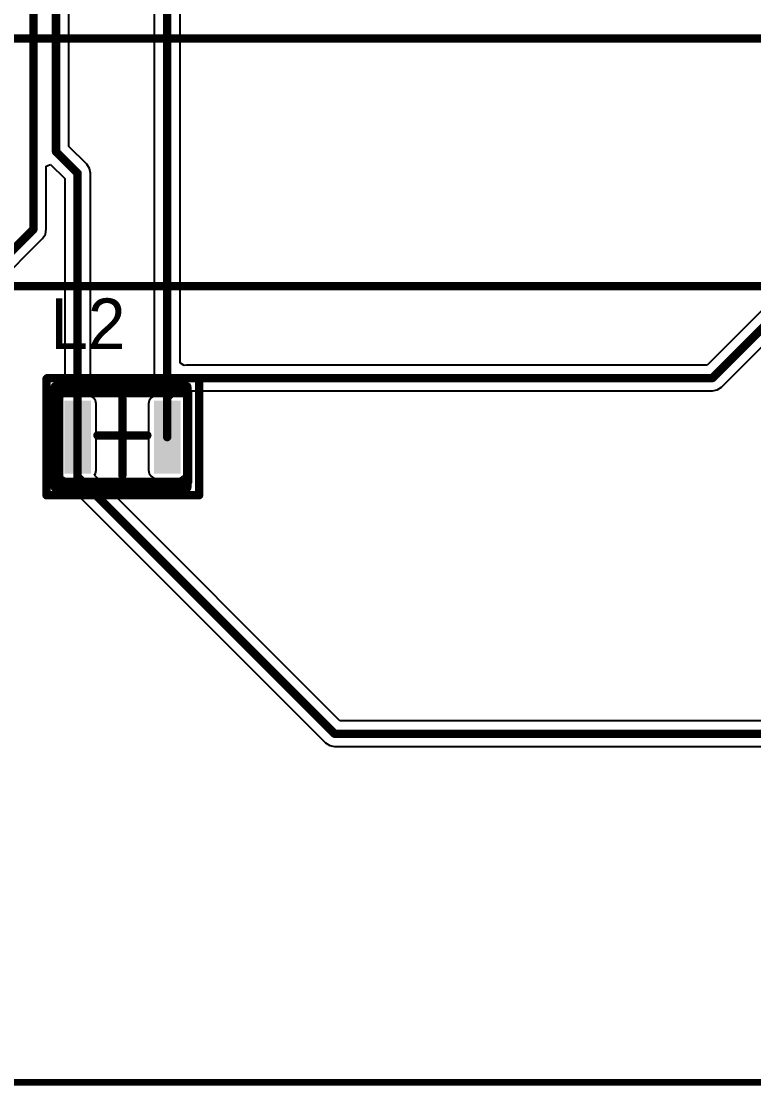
# Model space of a CAD drawing. Header units: millimetres. Extents: x 125 to 225, y 125 to 175.
# Drawn here: x 180.95 to 203.03, y 124.9 to 156.98 of the extents above; entities that cross this region are included whole.
import ezdxf

# ---------------------------------------------------------------- set-up
doc = ezdxf.new("R2010")
doc.units = ezdxf.units.MM
for name, color, linetype in [('BottomLayer', 5, 'Continuous'), ('Mechanical13', 56, 'Continuous'), ('Mechanical15', 56, 'Continuous'), ('Mechanical3', 76, 'Continuous'), ('TopLayer', 1, 'Continuous'), ('TopOverlay', 2, 'Continuous'), ('TopPaste', 8, 'Continuous'), ('TopSolder', 216, 'Continuous')]:
    doc.layers.add(name, color=color, linetype=linetype)

# ---------------------------------------------------------------- blocks, each defined once
blk = doc.blocks.new('I________1210L_2')
at = {"layer": 'Mechanical13', "const_width": 0.254}
for points in [[(-1.905, -1.397), (-1.905, 1.27)], [(-1.905, 1.27), (1.981, 1.27)], [(1.981, -1.397), (1.981, 1.27)], [(-1.905, -1.397), (1.981, -1.397)]]:
    blk.add_lwpolyline(points, dxfattribs=at)
at = {"layer": 'Mechanical13', "const_width": 0.127}
for points in [[(-1.969, 1.27, 1), (-1.842, 1.27, 1)], [(-1.969, 1.27, 1), (-1.842, 1.27, 1)], [(1.918, 1.27, 1), (2.045, 1.27, 1)], [(1.918, 1.27, 1), (2.045, 1.27, 1)], [(-1.969, -1.397, 1), (-1.842, -1.397, 1)], [(-1.969, -1.397, 1), (-1.842, -1.397, 1)], [(1.918, -1.397, 1), (2.045, -1.397, 1)], [(1.918, -1.397, 1), (2.045, -1.397, 1)]]:
    blk.add_lwpolyline(points, format="xyb", close=True, dxfattribs=at)
at = {"layer": 'Mechanical15', "const_width": 0.254}
for points in [[(-2.286, 1.702), (-2.261, 1.727)], [(-2.286, -1.803), (-2.286, 1.702)], [(-2.261, 1.727), (2.286, 1.727)], [(2.286, 1.727), (2.311, 1.702)], [(2.311, -1.803), (2.311, 1.702)], [(0, -1.2), (0, 1.1)], [(-0.75, 0), (0.75, 0)], [(-2.286, -1.803), (2.311, -1.803)]]:
    blk.add_lwpolyline(points, dxfattribs=at)
at = {"layer": 'Mechanical15', "const_width": 0.127}
for points in [[(-2.35, 1.702, 1), (-2.223, 1.702, 1)], [(-2.35, 1.702, 1), (-2.223, 1.702, 1)], [(-2.324, 1.727, 1), (-2.197, 1.727, 1)], [(-2.324, 1.727, 1), (-2.197, 1.727, 1)], [(2.222, 1.727, 1), (2.349, 1.727, 1)], [(2.222, 1.727, 1), (2.349, 1.727, 1)], [(2.248, 1.702, 1), (2.375, 1.702, 1)], [(2.248, 1.702, 1), (2.375, 1.702, 1)], [(-0.064, 1.1, 1), (0.063, 1.1, 1)], [(-0.814, 0, 1), (-0.687, 0, 1)], [(0.687, 0, 1), (0.814, 0, 1)], [(-0.064, -1.2, 1), (0.063, -1.2, 1)], [(-2.35, -1.803, 1), (-2.223, -1.803, 1)], [(-2.35, -1.803, 1), (-2.223, -1.803, 1)], [(2.248, -1.803, 1), (2.375, -1.803, 1)], [(2.248, -1.803, 1), (2.375, -1.803, 1)]]:
    blk.add_lwpolyline(points, format="xyb", close=True, dxfattribs=at)
at = {"layer": 'TopLayer'}
for points in [[(-1.65, -1.05), (-1.05, -1.05), (-1.65, 0.95), (-1.05, 0.95)], [(1.05, -1.05), (1.65, -1.05), (1.05, 0.95), (1.65, 0.95)]]:
    blk.add_solid(points, dxfattribs=at)
at = {"layer": 'TopOverlay', "const_width": 0.254}
for points in [[(-2.032, -1.575), (-2.032, 1.473)], [(-2.032, 1.473), (1.956, 1.473)], [(1.956, -1.575), (1.956, 1.473)], [(-2.032, -1.575), (-0.883, -1.575)], [(-0.883, -1.575), (0.806, -1.575)], [(0.806, -1.575), (1.956, -1.575)]]:
    blk.add_lwpolyline(points, dxfattribs=at)
at = {"layer": 'TopOverlay', "const_width": 0.127}
for points in [[(-2.096, 1.473, 1), (-1.969, 1.473, 1)], [(-2.096, 1.473, 1), (-1.969, 1.473, 1)], [(1.892, 1.473, 1), (2.019, 1.473, 1)], [(1.892, 1.473, 1), (2.019, 1.473, 1)], [(-2.096, -1.575, 1), (-1.969, -1.575, 1)], [(-2.096, -1.575, 1), (-1.969, -1.575, 1)], [(-0.946, -1.575, 1), (-0.819, -1.575, 1)], [(-0.946, -1.575, 1), (-0.819, -1.575, 1)], [(0.743, -1.575, 1), (0.87, -1.575, 1)], [(0.743, -1.575, 1), (0.87, -1.575, 1)], [(1.892, -1.575, 1), (2.019, -1.575, 1)], [(1.892, -1.575, 1), (2.019, -1.575, 1)]]:
    blk.add_lwpolyline(points, format="xyb", close=True, dxfattribs=at)
at = {"layer": 'TopPaste'}
for points in [[(-1.65, -1.05), (-1.05, -1.05), (-1.65, 0.95), (-1.05, 0.95)], [(1.05, -1.05), (1.65, -1.05), (1.05, 0.95), (1.65, 0.95)]]:
    blk.add_solid(points, dxfattribs=at)
at = {"layer": 'TopSolder'}
for points in [[(-1.752, -1.152), (-0.948, -1.152), (-1.752, 1.052), (-0.948, 1.052)], [(0.948, -1.152), (1.752, -1.152), (0.948, 1.052), (1.752, 1.052)]]:
    blk.add_solid(points, dxfattribs=at)

msp = doc.modelspace()

# ---------------------------------------------------------------- linework, layer by layer
at = {"layer": 'BottomLayer', "const_width": 0.254}
for points in [[(169.799, 156.464), (212.801, 156.464)], [(134.5, 149), (208.258, 149)]]:
    msp.add_lwpolyline(points, dxfattribs=at)
at = {"layer": 'Mechanical3', "const_width": 0.2}
msp.add_lwpolyline([(125, 125), (225, 125)], dxfattribs=at)
at = {"layer": 'TopLayer'}
for p, q in [((182.388, 153.211), (182.388, 159.759)), ((184.962, 159.547), (184.962, 145.691)), ((185.738, 146.7), (185.738, 159.708)), ((210.612, 155.609), (201.619, 146.616)), ((202.054, 145.953), (210.494, 154.393)), ((182.925, 152.675), (182.388, 153.211)), ((181.707, 152.614), (181.834, 152.666)), ((181.707, 150.712), (181.707, 152.614)), ((181.834, 152.666), (182.262, 152.239)), ((183.009, 152.549), (182.925, 152.675)), ((183.038, 152.4), (183.009, 152.549)), ((183.038, 145.691), (183.038, 152.4)), ((182.262, 152.239), (182.262, 145.691)), ((181.594, 150.437), (181.678, 150.563)), ((181.678, 150.563), (181.707, 150.712)), ((169.11, 137.953), (181.594, 150.437)), ((185.75, 146.681), (185.738, 146.7)), ((185.865, 146.604), (185.75, 146.681)), ((185.928, 146.616), (185.865, 146.604)), ((201.619, 146.616), (185.928, 146.616)), ((182.251, 145.689), (182.167, 145.633)), ((182.262, 145.691), (182.251, 145.689)), ((183.049, 145.689), (183.038, 145.691)), ((183.133, 145.633), (183.049, 145.689)), ((184.951, 145.689), (184.867, 145.633)), ((184.962, 145.691), (184.951, 145.689)), ((185.853, 145.603), (186.089, 145.839)), ((186.089, 145.839), (201.78, 145.839)), ((201.78, 145.839), (201.928, 145.869)), ((201.928, 145.869), (202.054, 145.953)), ((182.111, 145.549), (182.091, 145.45)), ((182.091, 145.45), (182.091, 143.45)), ((182.167, 145.633), (182.111, 145.549)), ((183.189, 145.549), (183.133, 145.633)), ((183.209, 145.45), (183.189, 145.549)), ((183.209, 143.45), (183.209, 145.45)), ((184.811, 145.549), (184.791, 145.45)), ((184.791, 145.45), (184.791, 143.45)), ((184.867, 145.633), (184.811, 145.549)), ((185.889, 145.549), (185.853, 145.603)), ((185.909, 145.45), (185.889, 145.549)), ((185.909, 143.45), (185.909, 145.45)), ((182.091, 143.45), (182.111, 143.351)), ((183.189, 143.351), (183.209, 143.45)), ((184.791, 143.45), (184.811, 143.351)), ((185.889, 143.351), (185.909, 143.45)), ((182.111, 143.351), (182.167, 143.267)), ((182.167, 143.267), (182.251, 143.211)), ((182.251, 143.211), (182.271, 143.207)), ((182.271, 143.207), (182.291, 143.107)), ((182.291, 143.107), (182.375, 142.981)), ((183.155, 143.3), (183.189, 143.351)), ((190.558, 135.897), (183.155, 143.3)), ((184.811, 143.351), (184.867, 143.267)), ((184.867, 143.267), (184.951, 143.211)), ((184.951, 143.211), (185.05, 143.191)), ((185.05, 143.191), (185.65, 143.191)), ((185.65, 143.191), (185.749, 143.211)), ((185.749, 143.211), (185.833, 143.267)), ((185.833, 143.267), (185.889, 143.351)), ((182.375, 142.981), (190.122, 135.234)), ((210.941, 135.897), (190.558, 135.897)), ((190.122, 135.234), (190.248, 135.15)), ((190.248, 135.15), (190.397, 135.121)), ((190.397, 135.121), (211.112, 135.121)), ((225, 125), (125, 125))]:
    msp.add_line(p, q, dxfattribs=at)
at = {"layer": 'TopLayer', "const_width": 0.254}
for points in [[(181.319, 150.712), (181.319, 162.381)], [(182, 153.05), (182, 161)], [(185.35, 145.65), (185.35, 159.708)], [(201.78, 146.228), (211, 155.448)], [(182, 153.05), (182.65, 152.4)], [(182.65, 144.45), (182.65, 152.4)], [(168.835, 138.228), (181.319, 150.712)], [(185.35, 145.65), (185.928, 146.228)], [(185.928, 146.228), (201.78, 146.228)], [(185.35, 144.45), (185.35, 145.65)], [(182.65, 143.256), (182.65, 144.45)], [(182.65, 143.256), (190.397, 135.509)], [(190.397, 135.509), (211.5, 135.509)]]:
    msp.add_lwpolyline(points, dxfattribs=at)
at = {"layer": 'TopLayer', "const_width": 0.127}
for points in [[(181.936, 153.05, 1), (182.063, 153.05, 1)], [(181.936, 153.05, 1), (182.063, 153.05, 1)], [(182.586, 152.4, 1), (182.713, 152.4, 1)], [(182.586, 152.4, 1), (182.713, 152.4, 1)], [(181.255, 150.712, 1), (181.382, 150.712, 1)], [(181.255, 150.712, 1), (181.382, 150.712, 1)], [(185.864, 146.228, 1), (185.992, 146.228, 1)], [(185.864, 146.228, 1), (185.992, 146.228, 1)], [(201.716, 146.228, 1), (201.843, 146.228, 1)], [(201.716, 146.228, 1), (201.843, 146.228, 1)], [(185.286, 145.65, 1), (185.413, 145.65, 1)], [(185.286, 145.65, 1), (185.413, 145.65, 1)], [(185.286, 145.65, 1), (185.413, 145.65, 1)], [(182.586, 144.45, 1), (182.713, 144.45, 1)], [(182.586, 144.45, 1), (182.713, 144.45, 1)], [(185.286, 144.45, 1), (185.413, 144.45, 1)], [(182.586, 143.256, 1), (182.713, 143.256, 1)], [(182.586, 143.256, 1), (182.713, 143.256, 1)], [(190.333, 135.509, 1), (190.46, 135.509, 1)], [(190.333, 135.509, 1), (190.46, 135.509, 1)]]:
    msp.add_lwpolyline(points, format="xyb", close=True, dxfattribs=at)

# ---------------------------------------------------------------- block references
msp.add_blockref('I________1210L_2', (184, 144.5))

# ---------------------------------------------------------------- texts
at = {"layer": 'TopOverlay'}
msp.add_text('L2', height=1.524, dxfattribs=at).set_placement((181.828, 147.103))

doc.saveas('drawing.dxf')
